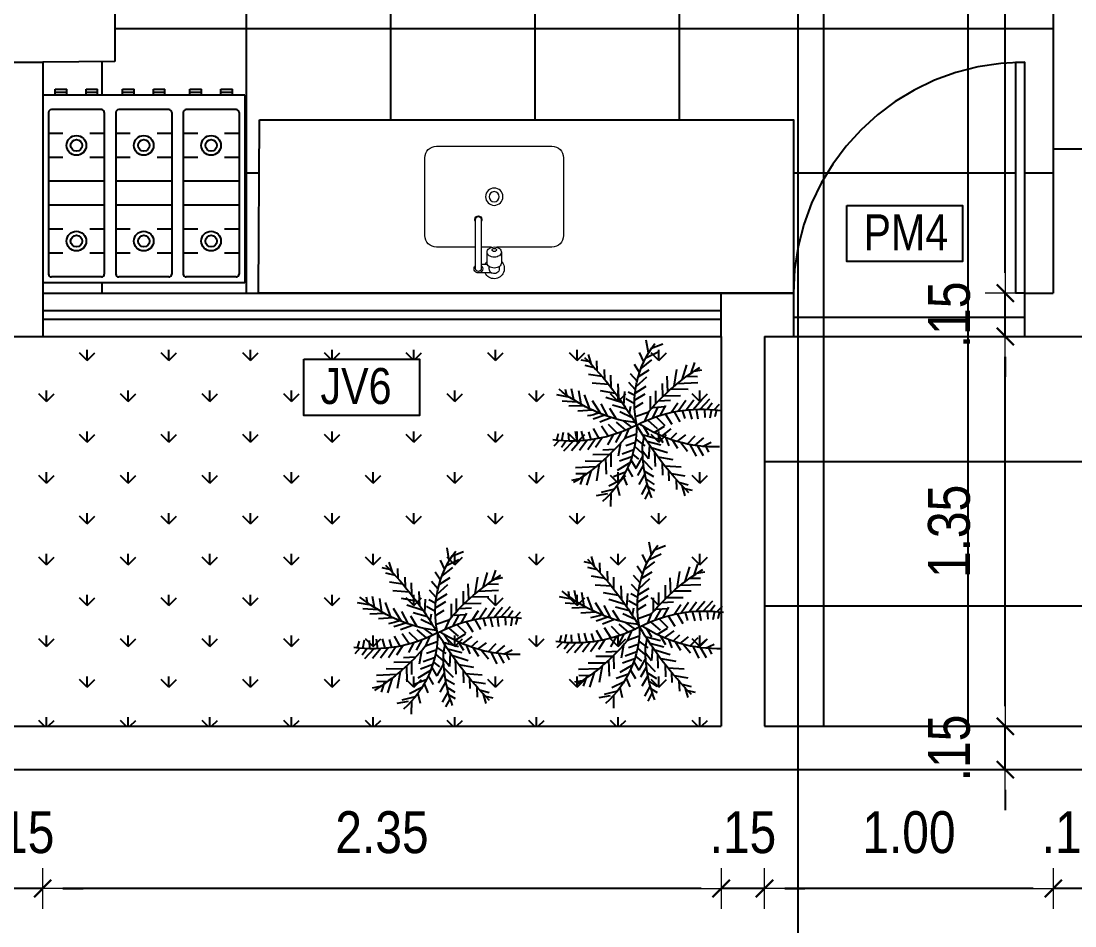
# Model space of a CAD drawing. Header units: millimetres. Extents: x -6300 to 1991, y -4770 to 4545.
# Drawn here: x 1506.306 to 1509.956, y 93.017 to 96.15 of the extents above; entities that cross this region are included whole.
import ezdxf
from ezdxf.enums import TextEntityAlignment as Align

# ---------------------------------------------------------------- set-up
doc = ezdxf.new("R2010")
doc.units = ezdxf.units.MM
doc.header["$LTSCALE"] = 20
doc.header["$MEASUREMENT"] = 0
for name, pattern in [('CONTINU', [0]), ('DASHDOT2', [0.5, 0.25, -0.125, 0, -0.125]), ('HIDDEN2', [0.1875, 0.125, -0.0625])]:
    doc.linetypes.add(name, pattern=pattern)
doc.layers.get('0').update_dxf_attribs({"linetype": 'CONTINUOUS'})
doc.layers.get('DEFPOINTS').update_dxf_attribs({"linetype": 'CONTINUOUS'})
for name, color, linetype in [('a-pem-m', 6, 'CONTINUOUS'), ('COTA', 7, 'CONTINUOUS'), ('COZINHA', 6, 'CONTINUOUS'), ('E-hatch', 8, 'CONTINUOUS'), ('LAYER1', 7, 'CONTINUOUS'), ('VE', 118, 'CONTINUOUS'), ('VEGET', 76, 'CONTINUOUS')]:
    doc.layers.add(name, color=color, linetype=linetype)
for name, color, linetype, lineweight in [('E-Lay-9', 9, 'CONTINUOUS', 9), ('E-Pen-C', 4, 'CONTINUOUS', 15), ('E-Pen-G', 3, 'CONTINUOUS', 30)]:
    doc.layers.add(name, color=color, linetype=linetype, lineweight=lineweight)
doc.styles.add('F2', font='ARIALN.TTF')
doc.dimstyles.new('DIMENSION-1', dxfattribs={"dimtxt": 0.145, "dimasz": 0.07, "dimexe": 1, "dimexo": 0, "dimgap": 0.12, "dimtad": 1, "dimzin": 7, "dimdsep": 46, "dimtxsty": 'F2', "dimblk1": 'TRACO', "dimblk2": 'TRACO', "dimsah": 1, "dimcen": 1, "dimse1": 1, "dimse2": 1, "dimclrd": 4, "dimclre": 256, "dimclrt": 4, "dimadec": 8, "dimazin": 0, "dimtfac": 1, "dimtix": 1, "dimtmove": 2, "dimatfit": 3, "dimldrblk": 'TRACO', "dimfxl": 1, "dimtolj": 1, "dimtzin": 0, "dimarcsym": 0})
pattern_1 = [(90, (-60.4137, 66.12446), (-0.5, 1e-16), []), (180, (-60.4137, 66.12446), (-1e-16, -0.5), [])]

# ---------------------------------------------------------------- blocks, each defined once
blk = doc.blocks.new('TRACO')
at = {"layer": 'E-Pen-C'}
for p, q in [((0, 1), (0, -1)), ((-1, 0), (1, 0))]:
    blk.add_line(p, q, dxfattribs=at)
at = {"layer": 'E-Pen-G'}
blk.add_line((-0.424, -0.424), (0.424, 0.424), dxfattribs=at)
blk = doc.blocks.new('*D396')
at = {"layer": 'COTA', "color": 4, "linetype": 'Continuous', "lineweight": -2}
for p, q in [((1509.8109, 93.1462), (1509.7409, 93.1462)), ((1510.0309, 93.1462), (1509.8809, 93.1462)), ((1510.1009, 93.1462), (1510.1709, 93.1462))]:
    blk.add_line(p, q, dxfattribs=at)
at = {"layer": 'DEFPOINTS', "color": 0, "linetype": 'Continuous'}
for p in [(1509.8809, 95.0579, -1.8296), (1510.0309, 95.0579, -1.8296), (1509.8809, 93.1462)]:
    blk.add_point(p, dxfattribs=at)
at = {"layer": 'COTA', "color": 4, "linetype": 'Continuous', "lineweight": -2, "xscale": 0.07, "yscale": 0.07, "zscale": 0.07}
blk.add_blockref('TRACO', (1509.8809, 93.1462), dxfattribs=at)
at = {"layer": 'COTA', "color": 4, "linetype": 'Continuous', "lineweight": -2, "xscale": 0.07, "yscale": 0.07, "zscale": 0.07, "rotation": 180}
blk.add_blockref('TRACO', (1510.0309, 93.1462), dxfattribs=at)
at = {"layer": 'COTA', "color": 4, "linetype": 'Continuous', "insert": (1509.9559, 93.3402), "char_height": 0.145, "attachment_point": 5, "style": 'F2'}
blk.add_mtext('\\A1;.15', dxfattribs=at)
blk = doc.blocks.new('*D397')
at = {"layer": 'COTA', "color": 4, "linetype": 'Continuous', "lineweight": -2}
blk.add_line((1509.8109, 93.1462), (1508.9509, 93.1462), dxfattribs=at)
at = {"layer": 'DEFPOINTS', "color": 0, "linetype": 'Continuous'}
for p in [(1508.8809, 95.0579, -1.8296), (1509.8809, 95.0579, -1.8296), (1508.8809, 93.1462)]:
    blk.add_point(p, dxfattribs=at)
at = {"layer": 'COTA', "color": 4, "linetype": 'Continuous', "lineweight": -2, "xscale": 0.07, "yscale": 0.07, "zscale": 0.07, "rotation": 180}
blk.add_blockref('TRACO', (1508.8809, 93.1462), dxfattribs=at)
at = {"layer": 'COTA', "color": 4, "linetype": 'Continuous', "lineweight": -2, "xscale": 0.07, "yscale": 0.07, "zscale": 0.07}
blk.add_blockref('TRACO', (1509.8809, 93.1462), dxfattribs=at)
at = {"layer": 'COTA', "color": 4, "linetype": 'Continuous', "insert": (1509.3809, 93.3402), "char_height": 0.145, "attachment_point": 5, "style": 'F2'}
blk.add_mtext('\\A1;1.00', dxfattribs=at)
blk = doc.blocks.new('*D398')
at = {"layer": 'COTA', "color": 4, "linetype": 'Continuous', "lineweight": -2}
for p, q in [((1508.6609, 93.1462), (1508.5909, 93.1462)), ((1508.8809, 93.1462), (1508.7309, 93.1462)), ((1508.9509, 93.1462), (1509.0209, 93.1462))]:
    blk.add_line(p, q, dxfattribs=at)
at = {"layer": 'DEFPOINTS', "color": 0, "linetype": 'Continuous'}
for p in [(1508.7309, 95.0579, -1.8296), (1508.8809, 95.0579, -1.8296), (1508.7309, 93.1462)]:
    blk.add_point(p, dxfattribs=at)
at = {"layer": 'COTA', "color": 4, "linetype": 'Continuous', "lineweight": -2, "xscale": 0.07, "yscale": 0.07, "zscale": 0.07}
blk.add_blockref('TRACO', (1508.7309, 93.1462), dxfattribs=at)
at = {"layer": 'COTA', "color": 4, "linetype": 'Continuous', "lineweight": -2, "xscale": 0.07, "yscale": 0.07, "zscale": 0.07, "rotation": 180}
blk.add_blockref('TRACO', (1508.8809, 93.1462), dxfattribs=at)
at = {"layer": 'COTA', "color": 4, "linetype": 'Continuous', "insert": (1508.8059, 93.3402), "char_height": 0.145, "attachment_point": 5, "style": 'F2'}
blk.add_mtext('\\A1;.15', dxfattribs=at)
blk = doc.blocks.new('*D399')
at = {"layer": 'COTA', "color": 4, "linetype": 'Continuous', "lineweight": -2}
blk.add_line((1508.6609, 93.1462), (1506.4509, 93.1462), dxfattribs=at)
at = {"layer": 'DEFPOINTS', "color": 0, "linetype": 'Continuous'}
for p in [(1506.3809, 95.0579, -1.8296), (1508.7309, 95.0579, -1.8296), (1506.3809, 93.1462)]:
    blk.add_point(p, dxfattribs=at)
at = {"layer": 'COTA', "color": 4, "linetype": 'Continuous', "lineweight": -2, "xscale": 0.07, "yscale": 0.07, "zscale": 0.07, "rotation": 180}
blk.add_blockref('TRACO', (1506.3809, 93.1462), dxfattribs=at)
at = {"layer": 'COTA', "color": 4, "linetype": 'Continuous', "lineweight": -2, "xscale": 0.07, "yscale": 0.07, "zscale": 0.07}
blk.add_blockref('TRACO', (1508.7309, 93.1462), dxfattribs=at)
at = {"layer": 'COTA', "color": 4, "linetype": 'Continuous', "insert": (1507.5559, 93.3402), "char_height": 0.145, "attachment_point": 5, "style": 'F2'}
blk.add_mtext('\\A1;2.35', dxfattribs=at)
blk = doc.blocks.new('*D400')
at = {"layer": 'COTA', "color": 4, "linetype": 'Continuous', "lineweight": -2}
for p, q in [((1506.1609, 93.1462), (1506.0909, 93.1462)), ((1506.3809, 93.1462), (1506.2309, 93.1462)), ((1506.4509, 93.1462), (1506.5209, 93.1462))]:
    blk.add_line(p, q, dxfattribs=at)
at = {"layer": 'DEFPOINTS', "color": 0, "linetype": 'Continuous'}
for p in [(1506.2309, 95.0579, -1.8296), (1506.3809, 95.0579, -1.8296), (1506.2309, 93.1462)]:
    blk.add_point(p, dxfattribs=at)
at = {"layer": 'COTA', "color": 4, "linetype": 'Continuous', "lineweight": -2, "xscale": 0.07, "yscale": 0.07, "zscale": 0.07}
blk.add_blockref('TRACO', (1506.2309, 93.1462), dxfattribs=at)
at = {"layer": 'COTA', "color": 4, "linetype": 'Continuous', "lineweight": -2, "xscale": 0.07, "yscale": 0.07, "zscale": 0.07, "rotation": 180}
blk.add_blockref('TRACO', (1506.3809, 93.1462), dxfattribs=at)
at = {"layer": 'COTA', "color": 4, "linetype": 'Continuous', "insert": (1506.3059, 93.3402), "char_height": 0.145, "attachment_point": 5, "style": 'F2'}
blk.add_mtext('\\A1;.15', dxfattribs=at)
blk = doc.blocks.new('*D405')
at = {"layer": 'COTA', "color": 4, "linetype": 'Continuous', "lineweight": -2}
blk.add_line((1495.4009, 92.7087), (1517.7609, 92.7087), dxfattribs=at)
at = {"layer": 'DEFPOINTS', "color": 0, "linetype": 'Continuous'}
for p in [(1495.3309, 93.5579, -1.8296), (1517.8309, 93.5579, -1.8296), (1517.8309, 92.7087)]:
    blk.add_point(p, dxfattribs=at)
at = {"layer": 'COTA', "color": 4, "linetype": 'Continuous', "lineweight": -2, "xscale": 0.07, "yscale": 0.07, "zscale": 0.07, "rotation": 180}
blk.add_blockref('TRACO', (1495.3309, 92.7087), dxfattribs=at)
at = {"layer": 'COTA', "color": 4, "linetype": 'Continuous', "lineweight": -2, "xscale": 0.07, "yscale": 0.07, "zscale": 0.07}
blk.add_blockref('TRACO', (1517.8309, 92.7087), dxfattribs=at)
at = {"layer": 'COTA', "color": 4, "linetype": 'Continuous', "insert": (1506.5809, 92.9027), "char_height": 0.145, "attachment_point": 5, "style": 'F2'}
blk.add_mtext('\\A1;22.50', dxfattribs=at)
blk = doc.blocks.new('Fogão03_6')
at = {"layer": 'a-pem-m', "color": 8}
for p, q in [((-0.35, -0.65), (-0.35, 0)), ((-0.35, 0), (0.35, 0)), ((-0.35, 0), (0.35, 0)), ((-0.35, -0.65), (-0.35, 0)), ((-0.33, -0.59), (-0.33, -0.03)), ((-0.33, -0.59), (-0.33, -0.03)), ((-0.32, -0.02), (-0.1467, -0.02)), ((-0.32, -0.02), (-0.1467, -0.02)), ((-0.1367, -0.59), (-0.1367, -0.03)), ((-0.1367, -0.59), (-0.1367, -0.03)), ((-0.0967, -0.59), (-0.0967, -0.03)), ((-0.0967, -0.59), (-0.0967, -0.03)), ((-0.0867, -0.02), (0.0867, -0.02)), ((-0.0867, -0.02), (0.0867, -0.02)), ((0.0967, -0.59), (0.0967, -0.03)), ((0.0967, -0.59), (0.0967, -0.03)), ((0.1367, -0.59), (0.1367, -0.03)), ((0.1367, -0.59), (0.1367, -0.03)), ((0.1467, -0.02), (0.32, -0.02)), ((0.1467, -0.02), (0.32, -0.02)), ((0.33, -0.59), (0.33, -0.03)), ((0.33, -0.59), (0.33, -0.03)), ((0.35, -0.65), (0.35, 0)), ((0.35, -0.65), (0.35, 0)), ((-0.33, -0.1029), (-0.28, -0.1029)), ((-0.33, -0.1029), (-0.28, -0.1029)), ((-0.1867, -0.1029), (-0.1367, -0.1029)), ((-0.1867, -0.1029), (-0.1367, -0.1029)), ((-0.0967, -0.1029), (-0.0467, -0.1029)), ((-0.0967, -0.1029), (-0.0467, -0.1029)), ((0.0467, -0.1029), (0.0967, -0.1029)), ((0.0467, -0.1029), (0.0967, -0.1029)), ((0.1367, -0.1029), (0.1867, -0.1029)), ((0.1367, -0.1029), (0.1867, -0.1029)), ((0.28, -0.1029), (0.33, -0.1029)), ((0.28, -0.1029), (0.33, -0.1029)), ((-0.33, -0.1857), (-0.28, -0.1857)), ((-0.33, -0.1857), (-0.28, -0.1857)), ((-0.1867, -0.1857), (-0.1367, -0.1857)), ((-0.1867, -0.1857), (-0.1367, -0.1857)), ((-0.0967, -0.1857), (-0.0467, -0.1857)), ((-0.0967, -0.1857), (-0.0467, -0.1857)), ((0.0467, -0.1857), (0.0967, -0.1857)), ((0.0467, -0.1857), (0.0967, -0.1857)), ((0.1367, -0.1857), (0.1867, -0.1857)), ((0.1367, -0.1857), (0.1867, -0.1857)), ((0.28, -0.1857), (0.33, -0.1857)), ((0.28, -0.1857), (0.33, -0.1857)), ((-0.33, -0.2686), (-0.1367, -0.2686)), ((-0.33, -0.2686), (-0.1367, -0.2686)), ((-0.0967, -0.2686), (0.0967, -0.2686)), ((-0.0967, -0.2686), (0.0967, -0.2686)), ((0.1367, -0.2686), (0.33, -0.2686)), ((0.1367, -0.2686), (0.33, -0.2686)), ((-0.33, -0.3514), (-0.1367, -0.3514)), ((-0.33, -0.3514), (-0.1367, -0.3514)), ((-0.0967, -0.3514), (0.0967, -0.3514)), ((-0.0967, -0.3514), (0.0967, -0.3514)), ((0.1367, -0.3514), (0.33, -0.3514)), ((0.1367, -0.3514), (0.33, -0.3514)), ((-0.33, -0.4343), (-0.28, -0.4343)), ((-0.33, -0.4343), (-0.28, -0.4343)), ((-0.1867, -0.4343), (-0.1367, -0.4343)), ((-0.1867, -0.4343), (-0.1367, -0.4343)), ((-0.0967, -0.4343), (-0.0467, -0.4343)), ((-0.0967, -0.4343), (-0.0467, -0.4343)), ((0.0467, -0.4343), (0.0967, -0.4343)), ((0.0467, -0.4343), (0.0967, -0.4343)), ((0.1367, -0.4343), (0.1867, -0.4343)), ((0.1367, -0.4343), (0.1867, -0.4343)), ((0.28, -0.4343), (0.33, -0.4343)), ((0.28, -0.4343), (0.33, -0.4343)), ((-0.33, -0.5171), (-0.28, -0.5171)), ((-0.33, -0.5171), (-0.28, -0.5171)), ((-0.1867, -0.5171), (-0.1367, -0.5171)), ((-0.1867, -0.5171), (-0.1367, -0.5171)), ((-0.0967, -0.5171), (-0.0467, -0.5171)), ((-0.0967, -0.5171), (-0.0467, -0.5171)), ((0.0467, -0.5171), (0.0967, -0.5171)), ((0.0467, -0.5171), (0.0967, -0.5171)), ((0.1367, -0.5171), (0.1867, -0.5171)), ((0.1367, -0.5171), (0.1867, -0.5171)), ((0.28, -0.5171), (0.33, -0.5171)), ((0.28, -0.5171), (0.33, -0.5171)), ((-0.32, -0.6), (-0.1467, -0.6)), ((-0.32, -0.6), (-0.1467, -0.6)), ((-0.0867, -0.6), (0.0867, -0.6)), ((-0.0867, -0.6), (0.0867, -0.6)), ((0.1467, -0.6), (0.32, -0.6)), ((0.1467, -0.6), (0.32, -0.6)), ((-0.35, -0.65), (0.35, -0.65)), ((-0.35, -0.65), (0.35, -0.65)), ((-0.3068, -0.65), (-0.3068, -0.67)), ((-0.3068, -0.65), (-0.3068, -0.67)), ((-0.2669, -0.65), (-0.2669, -0.67)), ((-0.2669, -0.65), (-0.2669, -0.67)), ((-0.1998, -0.65), (-0.1998, -0.67)), ((-0.1998, -0.65), (-0.1998, -0.67)), ((-0.1599, -0.65), (-0.1599, -0.67)), ((-0.1599, -0.65), (-0.1599, -0.67)), ((-0.0734, -0.65), (-0.0734, -0.67)), ((-0.0734, -0.65), (-0.0734, -0.67)), ((-0.0335, -0.65), (-0.0335, -0.67)), ((-0.0335, -0.65), (-0.0335, -0.67)), ((0.0335, -0.65), (0.0335, -0.67)), ((0.0335, -0.65), (0.0335, -0.67)), ((0.0734, -0.65), (0.0734, -0.67)), ((0.0734, -0.65), (0.0734, -0.67)), ((0.1599, -0.65), (0.1599, -0.67)), ((0.1599, -0.65), (0.1599, -0.67)), ((0.1998, -0.65), (0.1998, -0.67)), ((0.1998, -0.65), (0.1998, -0.67)), ((0.2669, -0.65), (0.2669, -0.67)), ((0.2669, -0.65), (0.2669, -0.67)), ((0.3067, -0.65), (0.3067, -0.67)), ((0.3067, -0.65), (0.3067, -0.67)), ((-0.2669, -0.66), (-0.3068, -0.66)), ((-0.2669, -0.66), (-0.3068, -0.66)), ((-0.2669, -0.67), (-0.3068, -0.67)), ((-0.2669, -0.67), (-0.3068, -0.67)), ((-0.1599, -0.66), (-0.1998, -0.66)), ((-0.1599, -0.66), (-0.1998, -0.66)), ((-0.1599, -0.67), (-0.1998, -0.67)), ((-0.1599, -0.67), (-0.1998, -0.67)), ((-0.0335, -0.66), (-0.0734, -0.66)), ((-0.0335, -0.66), (-0.0734, -0.66)), ((-0.0335, -0.67), (-0.0734, -0.67)), ((-0.0335, -0.67), (-0.0734, -0.67)), ((0.0734, -0.66), (0.0335, -0.66)), ((0.0734, -0.66), (0.0335, -0.66)), ((0.0734, -0.67), (0.0335, -0.67)), ((0.0734, -0.67), (0.0335, -0.67)), ((0.1998, -0.66), (0.1599, -0.66)), ((0.1998, -0.66), (0.1599, -0.66)), ((0.1998, -0.67), (0.1599, -0.67)), ((0.1998, -0.67), (0.1599, -0.67)), ((0.3067, -0.66), (0.2669, -0.66)), ((0.3067, -0.66), (0.2669, -0.66)), ((0.3067, -0.67), (0.2669, -0.67)), ((0.3067, -0.67), (0.2669, -0.67))]:
    blk.add_line(p, q, dxfattribs=at)
for centre, radius in [((-0.2333, -0.1443), 0.0341), ((-0.2333, -0.1443), 0.0341), ((-0.2333, -0.1443), 0.02), ((-0.2333, -0.1443), 0.02), ((0, -0.1443), 0.0341), ((0, -0.1443), 0.0341), ((0, -0.1443), 0.02), ((0, -0.1443), 0.02), ((0.2333, -0.1443), 0.0341), ((0.2333, -0.1443), 0.0341), ((0.2333, -0.1443), 0.02), ((0.2333, -0.1443), 0.02), ((-0.2333, -0.4757), 0.0341), ((-0.2333, -0.4757), 0.0341), ((-0.2333, -0.4757), 0.02), ((-0.2333, -0.4757), 0.02), ((0, -0.4757), 0.0341), ((0, -0.4757), 0.0341), ((0, -0.4757), 0.02), ((0, -0.4757), 0.02), ((0.2333, -0.4757), 0.0341), ((0.2333, -0.4757), 0.0341), ((0.2333, -0.4757), 0.02), ((0.2333, -0.4757), 0.02)]:
    blk.add_circle(centre, radius, dxfattribs=at)
for centre, start, end in [((-0.32, -0.03), 89.9995, 179.9996), ((-0.32, -0.03), 89.9995, 179.9996), ((-0.1467, -0.03), 359.9996, 89.9995), ((-0.1467, -0.03), 359.9996, 89.9995), ((-0.0867, -0.03), 89.9995, 179.9996), ((-0.0867, -0.03), 89.9995, 179.9996), ((0.0867, -0.03), 359.9996, 89.9995), ((0.0867, -0.03), 359.9996, 89.9995), ((0.1467, -0.03), 89.9995, 179.9996), ((0.1467, -0.03), 89.9995, 179.9996), ((0.32, -0.03), 359.9996, 89.9995), ((0.32, -0.03), 359.9996, 89.9995), ((-0.32, -0.59), 179.9996, 269.9995), ((-0.32, -0.59), 179.9996, 269.9995), ((-0.1467, -0.59), 269.9995, 359.9996), ((-0.1467, -0.59), 269.9995, 359.9996), ((-0.0867, -0.59), 179.9996, 269.9995), ((-0.0867, -0.59), 179.9996, 269.9995), ((0.0867, -0.59), 269.9995, 359.9996), ((0.0867, -0.59), 269.9995, 359.9996), ((0.1467, -0.59), 179.9996, 269.9995), ((0.1467, -0.59), 179.9996, 269.9995), ((0.32, -0.59), 269.9995, 359.9996), ((0.32, -0.59), 269.9995, 359.9996)]:
    blk.add_arc(centre, 0.01, start, end, dxfattribs=at)
blk = doc.blocks.new('Cuba coz')
at = {"color": 8}
blk.add_line((7.5, -4.5), (7.5, -2.41), dxfattribs=at)
for points in [[(13.41, -6.5), (13.41, -20, 0.414214), (17.41, -24), (44.41, -24, 0.414214), (48.41, -20), (48.41, 20, 0.414214), (44.41, 24), (17.41, 24, 0.414214), (13.41, 20), (13.41, 0.74)], [(6.7, 1.75), (6, 1.75, 0.546464), (4.41, -0.73, -0.10784), (4.5, -1.15), (4.5, -5.5)], [(11.72, 2.5), (7.96, 2.5, 0.133256), (7.32, 2.33, 0.106756), (6.71, 1.77, 0.082828), (6.34, 0.99, 0.071352), (6.19, 0, 0.071352), (6.34, -0.99, 0.082828), (6.71, -1.77, 0.106756), (7.32, -2.33, 0.133256), (7.96, -2.5), (11.72, -2.5)], [(4.41, -0.73, 0.293273), (6, -1.75), (6.7, -1.75)], [(13.41, -1), (13.41, -4.5, 0.414214)]]:
    blk.add_lwpolyline(points, format="xyb", dxfattribs=at)
for points in [[(11.72, -2.5, 0.133256), (12.36, -2.33, 0.106756), (12.97, -1.77, 0.082828), (13.35, -0.99, 0.071352), (13.49, 0, 0.071352), (13.35, 0.99, 0.082828), (12.97, 1.77, 0.106756), (12.36, 2.33, 0.133256), (11.72, 2.5, 0.133256), (11.08, 2.33, 0.106756), (10.47, 1.77, 0.082828), (10.1, 0.99, 0.071352), (9.95, 0, 0.071352), (10.1, -0.99, 0.082828), (10.47, -1.77, 0.106756), (11.08, -2.33, 0.133256)], [(12.47, 0.75, 0.133256), (12.28, 0.7, 0.106756), (12.1, 0.53, 0.082828), (11.98, 0.3, 0.071352), (11.94, 0, 0.071352), (11.98, -0.3, 0.082828), (12.1, -0.53, 0.106756), (12.28, -0.7, 0.133256), (12.47, -0.75, 0.133256), (12.66, -0.7, 0.106756), (12.85, -0.53, 0.082828), (12.96, -0.3, 0.071352), (13, 0, 0.071352), (12.96, 0.3, 0.082828), (12.85, 0.53, 0.106756), (12.66, 0.7, 0.133256)], [(6, -6.5), (23, -6.5, 1), (23, -4.5), (6, -4.5, 1)]]:
    blk.add_lwpolyline(points, format="xyb", close=True, dxfattribs=at)
for radius in [3, 1.75]:
    blk.add_circle((30.91, 0), radius, dxfattribs=at)
for centre, radius, start, end in [((6, 0), 3.5, 45.5847, 244.6231), ((6, 0), 3.5, 295.3769, 314.4153), ((6, -5.5), 1.5, 41.8103, 318.1897), ((23, -5.5), 1.25, 233.1301, 126.8699)]:
    blk.add_arc(centre, radius, start, end, dxfattribs=at)
blk = doc.blocks.new('*D480')
at = {"layer": 'COTA', "color": 4, "linetype": 'Continuous', "lineweight": -2}
for p, q in [((1509.7146, 93.7779), (1509.7146, 93.8479)), ((1509.7146, 93.5579), (1509.7146, 93.7079)), ((1509.7146, 93.4879), (1509.7146, 93.4179))]:
    blk.add_line(p, q, dxfattribs=at)
at = {"layer": 'DEFPOINTS', "color": 0, "linetype": 'Continuous'}
for p in [(1509.6643, 93.7079, -1.8296), (1509.7146, 93.7079), (1509.6643, 93.5579, -1.8296)]:
    blk.add_point(p, dxfattribs=at)
at = {"layer": 'COTA', "color": 4, "linetype": 'Continuous', "lineweight": -2, "xscale": 0.07, "yscale": 0.07, "zscale": 0.07}
for p, rotation in [((1509.7146, 93.7079), 270), ((1509.7146, 93.5579), 90)]:
    blk.add_blockref('TRACO', p, dxfattribs=dict(at, rotation=rotation))
at = {"layer": 'COTA', "color": 4, "linetype": 'Continuous', "insert": (1509.5205, 93.6329), "char_height": 0.145, "attachment_point": 5, "rotation": 90, "style": 'F2'}
blk.add_mtext('\\A1;.15', dxfattribs=at)
blk = doc.blocks.new('*D481')
at = {"layer": 'COTA', "color": 4, "linetype": 'Continuous', "lineweight": -2}
blk.add_line((1509.7146, 93.7779), (1509.7146, 94.9879), dxfattribs=at)
at = {"layer": 'DEFPOINTS', "color": 0, "linetype": 'Continuous'}
for p in [(1509.7146, 95.0579), (1509.7809, 95.0579, -1.8296), (1509.6643, 93.7079, -1.8296)]:
    blk.add_point(p, dxfattribs=at)
at = {"layer": 'COTA', "color": 4, "linetype": 'Continuous', "lineweight": -2, "xscale": 0.07, "yscale": 0.07, "zscale": 0.07}
for p, rotation in [((1509.7146, 95.0579), 90), ((1509.7146, 93.7079), 270)]:
    blk.add_blockref('TRACO', p, dxfattribs=dict(at, rotation=rotation))
at = {"layer": 'COTA', "color": 4, "linetype": 'Continuous', "insert": (1509.5205, 94.3829), "char_height": 0.145, "attachment_point": 5, "rotation": 90, "style": 'F2'}
blk.add_mtext('\\A1;1.35', dxfattribs=at)
blk = doc.blocks.new('*D482')
at = {"layer": 'COTA', "color": 4, "linetype": 'Continuous', "lineweight": -2}
for p, q in [((1509.7146, 95.2779), (1509.7146, 95.3479)), ((1509.7146, 95.0579), (1509.7146, 95.2079)), ((1509.7146, 94.9879), (1509.7146, 94.9179))]:
    blk.add_line(p, q, dxfattribs=at)
at = {"layer": 'DEFPOINTS', "color": 0, "linetype": 'Continuous'}
for p in [(1509.7146, 95.2079), (1509.7809, 95.2079, -1.8296), (1509.7809, 95.0579, -1.8296)]:
    blk.add_point(p, dxfattribs=at)
at = {"layer": 'COTA', "color": 4, "linetype": 'Continuous', "lineweight": -2, "xscale": 0.07, "yscale": 0.07, "zscale": 0.07}
for p, rotation in [((1509.7146, 95.2079), 270), ((1509.7146, 95.0579), 90)]:
    blk.add_blockref('TRACO', p, dxfattribs=dict(at, rotation=rotation))
at = {"layer": 'COTA', "color": 4, "linetype": 'Continuous', "insert": (1509.5205, 95.1329), "char_height": 0.145, "attachment_point": 5, "rotation": 90, "style": 'F2'}
blk.add_mtext('\\A1;.15', dxfattribs=at)
blk = doc.blocks.new('*D483')
at = {"layer": 'COTA', "color": 4, "linetype": 'Continuous', "lineweight": -2}
blk.add_line((1509.7146, 95.2779), (1509.7146, 99.8879), dxfattribs=at)
at = {"layer": 'DEFPOINTS', "color": 0, "linetype": 'Continuous'}
for p in [(1509.7146, 99.9579), (1509.8809, 99.9579, -1.8296), (1509.7809, 95.2079, -1.8296)]:
    blk.add_point(p, dxfattribs=at)
at = {"layer": 'COTA', "color": 4, "linetype": 'Continuous', "lineweight": -2, "xscale": 0.07, "yscale": 0.07, "zscale": 0.07}
for p, rotation in [((1509.7146, 99.9579), 90), ((1509.7146, 95.2079), 270)]:
    blk.add_blockref('TRACO', p, dxfattribs=dict(at, rotation=rotation))
at = {"layer": 'COTA', "color": 4, "linetype": 'Continuous', "insert": (1509.5208, 97.5829), "char_height": 0.145, "attachment_point": 5, "rotation": 90, "style": 'F2'}
blk.add_mtext('\\A1;4.75', dxfattribs=at)
blk = doc.blocks.new('FLOR2')
at = {"layer": 'VE', "color": 8}
for p, q in [((-82.6, 266.8), (-71.8, 290.5)), ((-80.3, 253.3), (-101.6, 282.1)), ((-77.5, 238.1), (-64.7, 269)), ((52.3, 229.2), (26.3, 258.5)), ((53.7, 258.4), (40.8, 273)), ((51.1, 215.2), (79.6, 258.5)), ((53.2, 243.8), (73.7, 286)), ((-74.7, 224.4), (-101.7, 246.3)), ((-69.4, 199.7), (-47.7, 241.3)), ((49.4, 200.4), (16.6, 234.2)), ((48.1, 190.9), (79.6, 229.4)), ((-66.3, 186.3), (-93.5, 208.1)), ((-61.3, 166.2), (-30.7, 213.6)), ((43.9, 166.6), (16.6, 210)), ((42.1, 157.4), (74.8, 195.4)), ((187.8, 178.2), (161.1, 191.4)), ((197.1, 193.1), (174.8, 202.3)), ((193, 186.4), (218.9, 189.4)), ((-228.8, 121.8), (-258.8, 154)), ((-195.2, 116.4), (-211.3, 146.7)), ((-57.8, 153.1), (-91, 179.1)), ((-50.9, 128.4), (-27.3, 174.9)), ((-39.3, 91.1), (-19.9, 146.4)), ((27.5, 102.9), (6.9, 146.9)), ((34.9, 127.8), (16.6, 176)), ((141.8, 117.9), (121.5, 144.1)), ((157.5, 136.3), (134.7, 159.9)), ((174.2, 158.1), (152.7, 176.1)), ((166, 147.1), (213.3, 152.2)), ((179.9, 166.3), (207.2, 166.2)), ((-248.3, 123.4), (-282.9, 101.8)), ((-209.5, 119.1), (-251.1, 97.5)), ((-171.1, 110.4), (-216.8, 98.5)), ((-157.4, 106.1), (-168.5, 136.9)), ((-128.8, 95.1), (-135.3, 128.2)), ((-101.1, 81.5), (-107.5, 115.3)), ((-45.4, 110.2), (-82.7, 140.9)), ((-30.9, 66.6), (-12.1, 113)), ((17.2, 73.9), (2, 112.9)), ((23.1, 89.8), (60.2, 112.9)), ((30.7, 113.1), (65.1, 137.2)), ((105, 81.1), (89.8, 117)), ((125.4, 100.5), (108.7, 123.5)), ((134.9, 110.4), (178, 110.1)), ((150.9, 128.4), (195.6, 131.1)), ((-143, 100.9), (-184.2, 85)), ((-110.7, 86.6), (-160.6, 77.4)), ((-91.7, 76.1), (-133.4, 59.7)), ((-84.2, 71.5), (-80.2, 97.5)), ((-36.3, 82.2), (-75, 107.5)), ((-61, 55.7), (-56.7, 89.9)), ((-18.6, 33.4), (-9.2, 79.1)), ((54.7, 41.9), (48.8, 84.2)), ((81.1, 61.1), (66.9, 100.4)), ((97.7, 74.8), (137.5, 72.5)), ((115.6, 91), (160.4, 89.1)), ((161.6, 26), (195.9, 72.7)), ((189.8, 32.5), (233.7, 85.8)), ((228.3, 43.3), (249.4, 72.6)), ((-71.4, 63.1), (-110.4, 47.3)), ((-50.4, 47.4), (-82.6, 34.3)), ((-25, 50.2), (-47.6, 61.3)), ((-11.4, 15.4), (7.9, 51.4)), ((7.7, 13.9), (7.9, 51.4)), ((28.8, 25.6), (25.9, 67.6)), ((67, 50.6), (105.8, 45.4)), ((103.6, 16.2), (129.9, 47.5)), ((127.7, 19.7), (162.5, 64.9)), ((209.1, 37.6), (258.9, 19.8)), ((234.1, 50.4), (269.5, 38.8)), ((256.3, 52.6), (276.4, 71.1)), ((-190.4, -16.5), (-241.7, 10.1)), ((-162.2, -10.6), (-203.9, 23.1)), ((-138.3, -6.5), (-174.5, 20.9)), ((-104.1, -2.9), (-140.4, 24.4)), ((-79, 0.2), (-115.2, 27.6)), ((-34.8, -7.8), (-70.5, 0.7)), ((-27.9, 27.5), (-69, 0.4)), ((17.8, -11.5), (53.6, 12.1)), ((19.5, 20.2), (55.1, 11.7)), ((43.6, 34.6), (82.9, 28.8)), ((74.5, 13.1), (115.2, -7.4)), ((122.9, 19), (159.1, -8.4)), ((146.8, 23), (188.6, -10.7)), ((175.1, 28.9), (226.4, 2.4)), ((-260.6, -36.3), (-297.5, -24.2)), ((-224.4, -25.1), (-274.3, -7.4)), ((-243.7, -30.8), (-264.8, -60.1)), ((-205.1, -20), (-249, -73.3)), ((-176.9, -13.5), (-211.2, -60.3)), ((-143.1, -7.2), (-177.8, -52.5)), ((-119, -3.8), (-145.3, -35)), ((-82.4, -38.1), (-121.1, -32.9)), ((-90.2, -2.9), (-116.5, -34.1)), ((-59, -22.2), (-98.2, -16.3)), ((-70, -29.4), (-64.1, -71.7)), ((-43.8, -14.7), (-40.9, -56.7)), ((-17.4, -15.4), (-5.3, -45.9)), ((5.3, -32.4), (-13.4, -78.7)), ((32.9, -20.5), (32.1, -58.5)), ((42.4, -25.6), (71.3, -6.3)), ((54.4, -31.5), (57.1, -66)), ((66.1, -36.8), (101.2, -13.5)), ((88.6, -45.5), (126.2, -21)), ((109.3, -51.9), (156.4, -33)), ((143.9, -59.5), (181, -35.7)), ((212.6, -64.1), (249.1, -34.6)), ((240.1, -54.5), (268.6, -27.6)), ((-271.7, -40.1), (-291.8, -58.6)), ((-113, -62.3), (-152.8, -60)), ((-120.3, -68.7), (-105.1, -104.5)), ((-96.4, -48.6), (-82.2, -87.9)), ((-23.5, -56.8), (-61.5, -71.9)), ((-25.5, -69.9), (-13.5, -100.4)), ((15.6, -54.2), (-3.2, -100.5)), ((9.6, -37.7), (32.3, -48.8)), ((21, -69.7), (59.6, -95)), ((50.8, -62.6), (58.9, -94.5)), ((80.3, -42.5), (81.7, -68.7)), ((98.9, -48.8), (111.9, -80.7)), ((128.7, -56.7), (141.8, -87.8)), ((159, -61.7), (176, -89.7)), ((173.3, -63.2), (215.7, -42.4)), ((198, -64.3), (219.9, -90.7)), ((232.1, -62.8), (267.9, -88.5)), ((-150.3, -97.9), (-193.3, -97.6)), ((-131, -78.5), (-175.7, -76.6)), ((-157.1, -105.4), (-136.8, -131.7)), ((-140.7, -88), (-124, -111.1)), ((-28.9, -84.6), (-68.3, -95.7)), ((-31.5, -100), (-16.7, -124.3)), ((23.9, -78.7), (4.6, -133.9)), ((30, -97.7), (67.4, -128.4)), ((64.2, -73.5), (111.4, -79.4)), ((74.6, -82.5), (81.9, -127.1)), ((87.1, -94.1), (128.1, -98.7)), ((-181.4, -134.6), (-228.6, -139.7)), ((-166.3, -115.9), (-211, -118.7)), ((-172.9, -123.8), (-150, -147.4)), ((-45.5, -137.8), (-81, -147.5)), ((-37.2, -114.1), (-68.5, -119.5)), ((-39.9, -122.1), (-27.9, -152.6)), ((35.5, -115.9), (12, -162.5)), ((42.5, -140.6), (75.6, -166.6)), ((101.9, -109), (98.1, -145.2)), ((108.6, -116.2), (149.5, -121.2)), ((120.9, -130.2), (119.1, -162.8)), ((131.2, -142.8), (171.4, -148.5)), ((-208.4, -174), (-234.3, -177)), ((-195.2, -153.8), (-222.5, -153.8)), ((-203.2, -165.8), (-176.5, -178.9)), ((-189.5, -145.7), (-168.1, -163.6)), ((-59.4, -170.6), (-98.3, -175.1)), ((-63.4, -178.9), (-44, -219.3)), ((-50.1, -149.5), (-40.8, -185.5)), ((45.9, -153.7), (15.3, -201.1)), ((50.9, -173.8), (78.2, -195.6)), ((137.7, -151.4), (134.9, -176.1)), ((145.5, -162.1), (177.9, -167.4)), ((-212.4, -180.7), (-190.1, -189.9)), ((-71.3, -194.2), (-110.7, -203.1)), ((-75.6, -202), (-60.4, -237.2)), ((54.1, -187.2), (32.4, -228.8)), ((59.4, -211.9), (86.4, -233.9)), ((-84.5, -217), (-113.5, -232.1)), ((-90.3, -226.2), (-80.6, -245)), ((62.1, -225.6), (49.4, -256.6)), ((64.9, -240.8), (86.2, -269.6)), ((67.3, -254.3), (56.5, -278))]:
    blk.add_line(p, q, dxfattribs=at)
for centre, radius, start, end in [((-486.5, 269.5), 540.3, 336.1944, 2.2987), ((1087.9, 462.4), 1186.7, 188.516, 202.6061), ((-211.8, 435.3), 475.2, 295.4351, 330.987), ((-111.8, 349.6), 262, 304.4561, 313.2891), ((-266.2, -219.1), 342.9, 41.079, 90.2435), ((11.4, 742.8), 732.4, 273.4205, 291.3892), ((-26.8, -730.3), 732.4, 93.4205, 111.3892), ((196.4, -422.9), 475.2, 115.4351, 150.987), ((-481.7, 27.7), 466.5, 321.3423, 356.988), ((200.6, 278.7), 342.9, 232.5988, 281.7634), ((-1103.2, -449.9), 1186.7, 8.516, 22.6061), ((-241, -435.3), 473.3, 32.1218, 54.7349)]:
    blk.add_arc(centre, radius, start, end, dxfattribs=at)

msp = doc.modelspace()

# ---------------------------------------------------------------- hatches: boundary and pattern name
h = msp.add_hatch()
h.set_pattern_fill('ANSI37,_O', color=8, scale=4, angle=45)
h.set_pattern_definition(pattern_1)
h.paths.add_polyline_path([(1508.9809, 95.2079), (1508.9809, 95.0579), (1509.7809, 95.0579), (1509.7809, 95.2079), (1509.7509, 95.2079), (1509.7509, 96.0073, 0.40327)])
h.paths.add_polyline_path([(1509.5664, 95.3321), (1509.5664, 95.1375), (1509.1662, 95.1375), (1509.1662, 95.3321)], flags=16)
h.paths.add_polyline_path([(1509.8809, 99.9579), (1508.6103, 99.9579), (1508.6103, 98.7579), (1507.9103, 98.7579), (1507.9103, 99.9579), (1507.6364, 99.9579), (1506.6309, 99.9579), (1506.6309, 97.5079), (1506.6309, 96.0098), (1506.3809, 96.0079), (1506.3809, 95.2079), (1507.1284, 95.2079), (1507.132, 95.8079), (1508.9809, 95.8079), (1508.9809, 95.2079, -0.40327), (1509.7509, 96.0073), (1509.7509, 96.0079), (1509.7809, 96.0079), (1509.7809, 95.2079), (1509.8809, 95.2079), (1509.8809, 95.7079), (1509.8809, 96.4079)])
h.paths.add_polyline_path([(1509.3581, 97.1081), (1509.3581, 97.1108), (1509.8809, 97.1108), (1509.8809, 96.4758), (1509.3457, 96.4758), (1509.3457, 96.4785), (1509.3168, 96.4785), (1509.3026, 96.4896), (1509.3012, 96.5017), (1509.2997, 96.5156), (1509.2985, 96.5272), (1509.2981, 96.5307), (1509.2977, 96.5346), (1509.2954, 96.5554), (1509.2954, 96.5674), (1509.2946, 96.5752), (1509.2946, 96.586), (1509.2939, 96.593), (1509.2939, 96.6042), (1509.2939, 96.608), (1509.2939, 96.6115), (1509.2939, 96.6154), (1509.2939, 96.6189), (1509.2939, 96.6227), (1509.2939, 96.6262), (1509.2939, 96.6301), (1509.2939, 96.6336), (1509.2939, 96.6525), (1509.295, 96.663), (1509.295, 96.6746), (1509.2966, 96.6746), (1509.2962, 96.6865), (1509.2962, 96.7043), (1509.295, 97.0228), (1509.2962, 97.0334), (1509.2973, 97.045), (1509.2973, 97.0489), (1509.2985, 97.0593), (1509.2991, 97.0648), (1509.3001, 97.0744), (1509.3012, 97.0849), (1509.3026, 97.097), (1509.3168, 97.1081)], flags=16)
h.paths.add_polyline_path([(1509.3457, 96.6746), (1509.3457, 96.6579), (1509.3356, 96.6247), (1509.3294, 96.5906), (1509.3267, 96.5558), (1509.3279, 96.5214), (1509.3283, 96.5191), (1509.3291, 96.5164), (1509.3306, 96.5141), (1509.3325, 96.5121), (1509.3345, 96.5106), (1509.3368, 96.5094), (1509.3395, 96.5086), (1509.3418, 96.5086), (1509.3438, 96.5086), (1509.3441, 96.5086), (1509.3441, 96.5083), (1509.3445, 96.5083), (1509.3449, 96.5079), (1509.3453, 96.5079), (1509.3453, 96.5075), (1509.346, 96.5068), (1509.3296, 96.5115), (1509.3279, 96.5214), (1509.3267, 96.5558), (1509.3294, 96.5906), (1509.3356, 96.6247), (1509.3507, 96.6746)], flags=0)
h.paths.add_polyline_path([(1507.9799, 97.59, -1), (1507.9053, 97.59, -1)], flags=16)
h.paths.add_polyline_path([(1508.8163, 98.8622), (1508.8074, 98.874, 0.062017), (1508.8504, 98.9093), (1508.5518, 98.886, -0.437265), (1508.5303, 98.9059), (1508.5303, 99.2227, -0.437265), (1508.5518, 99.2426), (1508.8504, 99.2193, 0.062017), (1508.8074, 99.2546), (1508.8163, 99.2664, -0.547586)], flags=16)
h.paths.add_polyline_path([(1508.5463, 98.9016), (1508.5463, 99.227), (1508.8651, 99.2021, -0.053349), (1508.8903, 99.1612, -0.226217), (1508.8903, 98.9674, -0.053349), (1508.8651, 98.9265)], flags=0)
h.paths.add_polyline_path([(1508.8163, 99.4222), (1508.8074, 99.434, 0.062017), (1508.8504, 99.4693), (1508.5518, 99.446, -0.437265), (1508.5303, 99.4659), (1508.5303, 99.7827, -0.437265), (1508.5518, 99.8026), (1508.8504, 99.7793, 0.062017), (1508.8074, 99.8146), (1508.8163, 99.8264, -0.547586)], flags=16)
h.paths.add_polyline_path([(1507.9687, 98.886), (1507.6701, 98.9093, 0.062017), (1507.7131, 98.874), (1507.7042, 98.8622, -0.547586), (1507.7042, 99.2664), (1507.7131, 99.2546, 0.062017), (1507.6701, 99.2193), (1507.9687, 99.2426, -0.437265), (1507.9903, 99.2227), (1507.9903, 98.9059, -0.437265)], flags=17)
h.paths.add_polyline_path([(1508.5463, 99.4616), (1508.5463, 99.787), (1508.8651, 99.7621, -0.053349), (1508.8903, 99.7212, -0.226217), (1508.8903, 99.5274, -0.053349), (1508.8651, 99.4865)], flags=0)
h.paths.add_polyline_path([(1507.6554, 98.9265, -0.053349), (1507.6303, 98.9674, -0.226217), (1507.6303, 99.1612, -0.053349), (1507.6554, 99.2021), (1507.9743, 99.227), (1507.9743, 98.9016)], flags=16)
h.paths.add_polyline_path([(1507.9687, 99.446), (1507.6701, 99.4693, 0.062017), (1507.7131, 99.434), (1507.7042, 99.4222, -0.547586), (1507.7042, 99.8264), (1507.7131, 99.8146, 0.062017), (1507.6701, 99.7793), (1507.9687, 99.8026, -0.437265), (1507.9903, 99.7827), (1507.9903, 99.4659, -0.437265)], flags=17)
h.paths.add_polyline_path([(1507.6554, 99.4865, -0.053349), (1507.6303, 99.5274, -0.226217), (1507.6303, 99.7212, -0.053349), (1507.6554, 99.7621), (1507.9743, 99.787), (1507.9743, 99.4616)], flags=16)
h.paths.add_polyline_path([(1507.0809, 95.894), (1507.0809, 95.244), (1506.3809, 95.244), (1506.3809, 95.894), (1506.4242, 95.894), (1506.4242, 95.914), (1506.464, 95.914), (1506.464, 95.894), (1506.5311, 95.894), (1506.5311, 95.914), (1506.571, 95.914), (1506.571, 95.894), (1506.6575, 95.894), (1506.6575, 95.914), (1506.6974, 95.914), (1506.6974, 95.894), (1506.7645, 95.894), (1506.7645, 95.914), (1506.8043, 95.914), (1506.8043, 95.894), (1506.8908, 95.894), (1506.8908, 95.914), (1506.9307, 95.914), (1506.9307, 95.894), (1506.9978, 95.894), (1506.9978, 95.914), (1507.0377, 95.914), (1507.0377, 95.894)])
h.paths.add_polyline_path([(1509.1919, 95.1428), (1509.549, 95.1428), (1509.549, 95.3337), (1509.1919, 95.3337)], flags=24)
h.paths.add_polyline_path([(1506.9909, 97.9075), (1509.2731, 97.9075), (1509.2731, 98.2382), (1506.9909, 98.2382)], flags=24)
h.paths.add_polyline_path([(1507.7909, 97.7535), (1508.473, 97.7535), (1508.473, 97.9507), (1507.7909, 97.9507)], flags=24)
h.paths.add_polyline_path([(1507.9723, 97.5811), (1508.2554, 97.5811), (1508.2554, 97.7614), (1507.9723, 97.7614)], flags=24)
h.paths.add_polyline_path([(1509.8, 97.2635), (1510.1034, 97.2635), (1510.1034, 97.5653), (1509.8, 97.5653)], flags=9)
h.paths.add_polyline_path([(1508.0581, 97.2635), (1508.454, 97.2635), (1508.454, 97.5653), (1508.0581, 97.5653)], flags=24)
h = msp.add_hatch()
h.set_pattern_fill('ANSI37,_O', color=8, scale=4, angle=45)
h.set_pattern_definition(pattern_1)
h.paths.add_polyline_path([(1512.3809, 95.0579), (1512.2309, 95.0579), (1512.2309, 95.4579), (1511.9643, 95.4579), (1511.9643, 94.8379), (1511.3643, 94.8379), (1511.3643, 95.4579), (1511.2505, 95.4579), (1511.2505, 94.9074), (1510.0541, 94.9074), (1510.0541, 95.4579), (1510.0309, 95.4579), (1510.0309, 95.0579), (1509.7809, 95.0579), (1508.9809, 95.0579), (1508.8809, 95.0579), (1508.8809, 93.7079), (1512.3809, 93.7079)])
h.paths.add_polyline_path([(1510.4022, 94.0584, -1), (1510.4768, 94.0584, -1)], flags=16)
h.paths.add_polyline_path([(1510.3226, 94.2219), (1510.9351, 94.2219), (1510.9351, 94.419), (1510.3226, 94.419)], flags=24)
h.paths.add_polyline_path([(1510.2055, 94.3834), (1511.0523, 94.3834), (1511.0523, 94.6687), (1510.2055, 94.6687)], flags=24)
h.paths.add_polyline_path([(1510.4692, 94.0495), (1510.7904, 94.0495), (1510.7904, 94.2298), (1510.4692, 94.2298)], flags=24)
h.paths.add_polyline_path([(1512.0352, 93.4769), (1512.0352, 93.7804), (1511.7333, 93.7804), (1511.7333, 93.4769)], flags=9)
h.paths.add_polyline_path([(1512.0352, 94.1795), (1512.0352, 94.5754), (1511.7333, 94.5754), (1511.7333, 94.1795)], flags=24)
at = {"layer": 'E-hatch'}
h = msp.add_hatch(dxfattribs=at)
h.set_pattern_fill('GRASS', color=8, scale=0.2, style=0)
h.set_pattern_definition([(90, (-60.41372, 66.12446), (-0.141421356, 0.141421356), [0.0375, -0.245342713]), (45, (-60.41372, 66.12446), (-0.141421356, 0.141421356), [0.0375, -0.1625]), (135, (-60.41372, 66.12446), (-0.141421356, -0.141421356), [0.0375, -0.1625])])
h.paths.add_polyline_path([(1499.1842, 95.0579), (1508.7309, 95.0579), (1508.7309, 93.7079), (1499.1842, 93.7079)])
h.paths.add_polyline_path([(1502.3764, 94.0257), (1502.3764, 94.063), (1502.3621, 94.0601), (1502.35, 94.0521)], flags=24)
h.paths.add_polyline_path([(1502.3764, 94.0257), (1502.35, 94.0521), (1502.3419, 94.0399), (1502.3391, 94.0257)], flags=8)
h.paths.add_polyline_path([(1502.3764, 94.0257), (1502.4137, 94.0257), (1502.4109, 94.0114), (1502.4028, 93.9993)], flags=8)
h.paths.add_polyline_path([(1502.3764, 94.0257), (1502.4028, 93.9993), (1502.3907, 93.9912), (1502.3764, 93.9883)], flags=24)
edge = h.paths.add_edge_path(flags=16)
edge.add_line((1502.3764, 93.951), (1502.3764, 94.1003))
edge = h.paths.add_edge_path(flags=16)
edge.add_arc((1502.3764, 94.0257), 0.0373, 0, 360)
edge = h.paths.add_edge_path(flags=16)
edge.add_line((1502.3018, 94.0257), (1502.6529, 94.0257))
h.paths.add_polyline_path([(1502.4061, 94.0168), (1502.6892, 94.0168), (1502.6892, 94.1971), (1502.4061, 94.1971)], flags=24)
h.paths.add_polyline_path([(1502.0279, 94.394), (1503.1037, 94.394), (1503.1037, 94.6695), (1502.0279, 94.6695)], flags=24)
h.paths.add_polyline_path([(1502.2247, 94.1892), (1502.9068, 94.1892), (1502.9068, 94.3863), (1502.2247, 94.3863)], flags=24)
h.paths.add_polyline_path([(1504.6466, 94.9934), (1505.0469, 94.9934), (1505.0469, 94.7988), (1504.6466, 94.7988)], flags=16)
h.paths.add_polyline_path([(1507.2855, 94.9795), (1507.6858, 94.9795), (1507.6858, 94.7848), (1507.2855, 94.7848)], flags=16)
h.paths.add_polyline_path([(1505.8245, 94.1052), (1505.8245, 94.501), (1505.5226, 94.501), (1505.5226, 94.1052)], flags=24)
h.paths.add_polyline_path([(1504.5776, 94.1795), (1504.5776, 94.5754), (1504.2757, 94.5754), (1504.2757, 94.1795)], flags=24)

# ---------------------------------------------------------------- linework, layer by layer
at = {"color": 8, "linetype": 'HIDDEN2'}
for p, q in [((1506.3809, 95.2079), (1506.3809, 95.0579)), ((1508.7309, 95.0579), (1508.7309, 95.2079)), ((1506.3809, 95.1479), (1508.7309, 95.1479)), ((1506.3809, 95.1179), (1508.7309, 95.1179))]:
    msp.add_line(p, q, dxfattribs=at)
at = {"color": 8, "linetype": 'CONTINU'}
msp.add_lwpolyline([(1507.132, 95.8079), (1508.9809, 95.8079), (1508.9809, 95.2079), (1507.1284, 95.2079)], close=True, dxfattribs=at)
at = {"color": 6, "elevation": 1.8296}
for points in [[(1509.1662, 95.5118), (1509.5664, 95.5118), (1509.5664, 95.3171), (1509.1662, 95.3171)], [(1507.2855, 94.9795), (1507.6858, 94.9795), (1507.6858, 94.7848), (1507.2855, 94.7848)]]:
    msp.add_lwpolyline(points, close=True, dxfattribs=at)
at = {"color": 8, "linetype": 'HIDDEN2'}
msp.add_arc((1509.7809, 95.2079), 0.8, 90, 180, dxfattribs=at)
at = {"layer": 'COTA', "color": 2, "linetype": 'DASHDOT2'}
msp.add_line((1508.9969, 91.9981), (1508.9969, 116.7978), dxfattribs=at)
at = {"layer": 'COTA', "color": 8, "linetype": 'Continuous'}
for p, q in [((1506.6309, 97.5079), (1506.6309, 96.0098)), ((1509.8809, 96.4079), (1509.8809, 95.7079)), ((1506.6309, 96.0098), (1506.3809, 96.0079)), ((1508.9809, 95.0579), (1509.7809, 95.0579))]:
    msp.add_line(p, q, dxfattribs=at)
at = {"layer": 'COTA', "color": 5, "linetype": 'Continuous'}
for p, q in [((1506.2309, 96.0079), (1506.3809, 96.0079)), ((1506.3809, 96.0079), (1506.3809, 95.2079)), ((1509.8809, 95.7079), (1510.0309, 95.7079)), ((1509.8809, 95.7079), (1509.8809, 95.2079)), ((1506.3809, 95.2079), (1508.9809, 95.2079)), ((1508.9809, 95.2079), (1508.9809, 95.0579)), ((1509.7809, 95.2079), (1509.7809, 95.0579)), ((1509.7809, 95.2079), (1509.8809, 95.2079)), ((1505.8396, 95.0579), (1508.7309, 95.0579)), ((1508.7309, 95.0579), (1508.7309, 93.7079)), ((1508.8809, 95.0579), (1508.8809, 93.7079)), ((1508.8809, 95.0579), (1508.9809, 95.0579)), ((1509.7809, 95.0579), (1510.0309, 95.0579)), ((1495.6809, 93.7079), (1508.7309, 93.7079)), ((1508.8809, 93.7079), (1517.6809, 93.7079)), ((1495.3309, 93.5579), (1517.8309, 93.5579))]:
    msp.add_line(p, q, dxfattribs=at)
at = {"layer": 'COTA', "color": 7, "linetype": 'Continuous'}
msp.add_lwpolyline([(1509.7809, 95.2079), (1509.7509, 95.2079), (1509.7509, 96.0079), (1509.7809, 96.0079)], close=True, dxfattribs=at)

# ---------------------------------------------------------------- block references
at = {"layer": 'COZINHA', "linetype": 'Continuous', "rotation": 180}
msp.add_blockref('Fogão03_6', (1506.7309, 95.244), dxfattribs=at)
at = {"layer": 'E-Lay-9', "color": 8, "xscale": -0.01000000000021828, "yscale": 0.01000000000021828, "zscale": 0.01, "rotation": 270}
msp.add_blockref('Cuba coz', (1507.9447, 95.233, -6.3346), dxfattribs=at)
at = {"layer": 'VEGET', "ltscale": 0.35, "extrusion": (0, 0, -1), "xscale": 0.001015840794525151, "yscale": 0.001015840794525151, "zscale": -0.001015840794525151, "rotation": 306.8674586725334}
for p in [(-1508.4385, 94.741), (-1507.7487, 94.0216), (-1508.4486, 94.0418)]:
    msp.add_blockref('FLOR2', p, dxfattribs=at)

# ---------------------------------------------------------------- texts
at = {"layer": 'LAYER1', "color": 6, "linetype": 'Continuous', "style": 'F2'}
for s, p in [('PM4', (1509.2237, 95.481, 1.8296)), ('JV6', (1507.343, 94.9487, 1.8296))]:
    msp.add_text(s, height=0.1246, dxfattribs=at).set_placement(p, align=Align.TOP_LEFT)

# ---------------------------------------------------------------- dimensions: what is measured, and where the dimension line sits
at = {"layer": 'COTA', "color": 7, "linetype": 'Continuous'}
for base, p1, p2, picture, middle in [((1509.7146, 99.9579, 1.8296), (1509.7809, 95.2079), (1509.8809, 99.9579), '*D483', (1509.5208, 97.5829, 1.8296)), ((1509.7146, 95.2079, 1.8296), (1509.7809, 95.0579), (1509.7809, 95.2079), '*D482', (1509.5205, 95.1329, 1.8296)), ((1509.7146, 95.0579, 1.8296), (1509.6643, 93.7079), (1509.7809, 95.0579), '*D481', (1509.5205, 94.3829, 1.8296)), ((1509.7146, 93.7079, 1.8296), (1509.6643, 93.5579), (1509.6643, 93.7079), '*D480', (1509.5205, 93.6329, 1.8296))]:
    dim = msp.add_linear_dim(base=base, p1=p1, p2=p2, angle=90, dimstyle='DIMENSION-1', override={"dimfxl": 0.06}, dxfattribs=at)
    dim.commit()
    dim.dimension.update_dxf_attribs({"geometry": picture, "text_midpoint": middle})
at = {"layer": 'COTA', "color": 5, "linetype": 'Continuous'}
for base, p1, p2, picture, middle in [((1506.2309, 93.1462, 1.8296), (1506.3809, 95.0579), (1506.2309, 95.0579), '*D400', (1506.3059, 93.3402, 1.8296)), ((1506.3809, 93.1462, 1.8296), (1508.7309, 95.0579), (1506.3809, 95.0579), '*D399', (1507.5559, 93.3402, 1.8296)), ((1508.7309, 93.1462, 1.8296), (1508.8809, 95.0579), (1508.7309, 95.0579), '*D398', (1508.8059, 93.3402, 1.8296)), ((1508.8809, 93.1462, 1.8296), (1509.8809, 95.0579), (1508.8809, 95.0579), '*D397', (1509.3809, 93.3402, 1.8296)), ((1509.8809, 93.1462, 1.8296), (1510.0309, 95.0579), (1509.8809, 95.0579), '*D396', (1509.9559, 93.3402, 1.8296))]:
    dim = msp.add_linear_dim(base=base, p1=p1, p2=p2, dimstyle='DIMENSION-1', override={"dimfxl": 0.06}, dxfattribs=at)
    dim.commit()
    dim.dimension.update_dxf_attribs({"geometry": picture, "text_midpoint": middle})
at = {"layer": 'COTA', "color": 7, "linetype": 'Continuous'}
dim = msp.add_linear_dim(base=(1517.8309, 92.7087, 1.8296), p1=(1495.3309, 93.5579), p2=(1517.8309, 93.5579), dimstyle='DIMENSION-1', override={"dimfxl": 0.06}, dxfattribs=at)
dim.commit()
dim.dimension.update_dxf_attribs({"geometry": '*D405', "text_midpoint": (1506.5809, 92.9027, 1.8296)})

doc.saveas('drawing.dxf')
